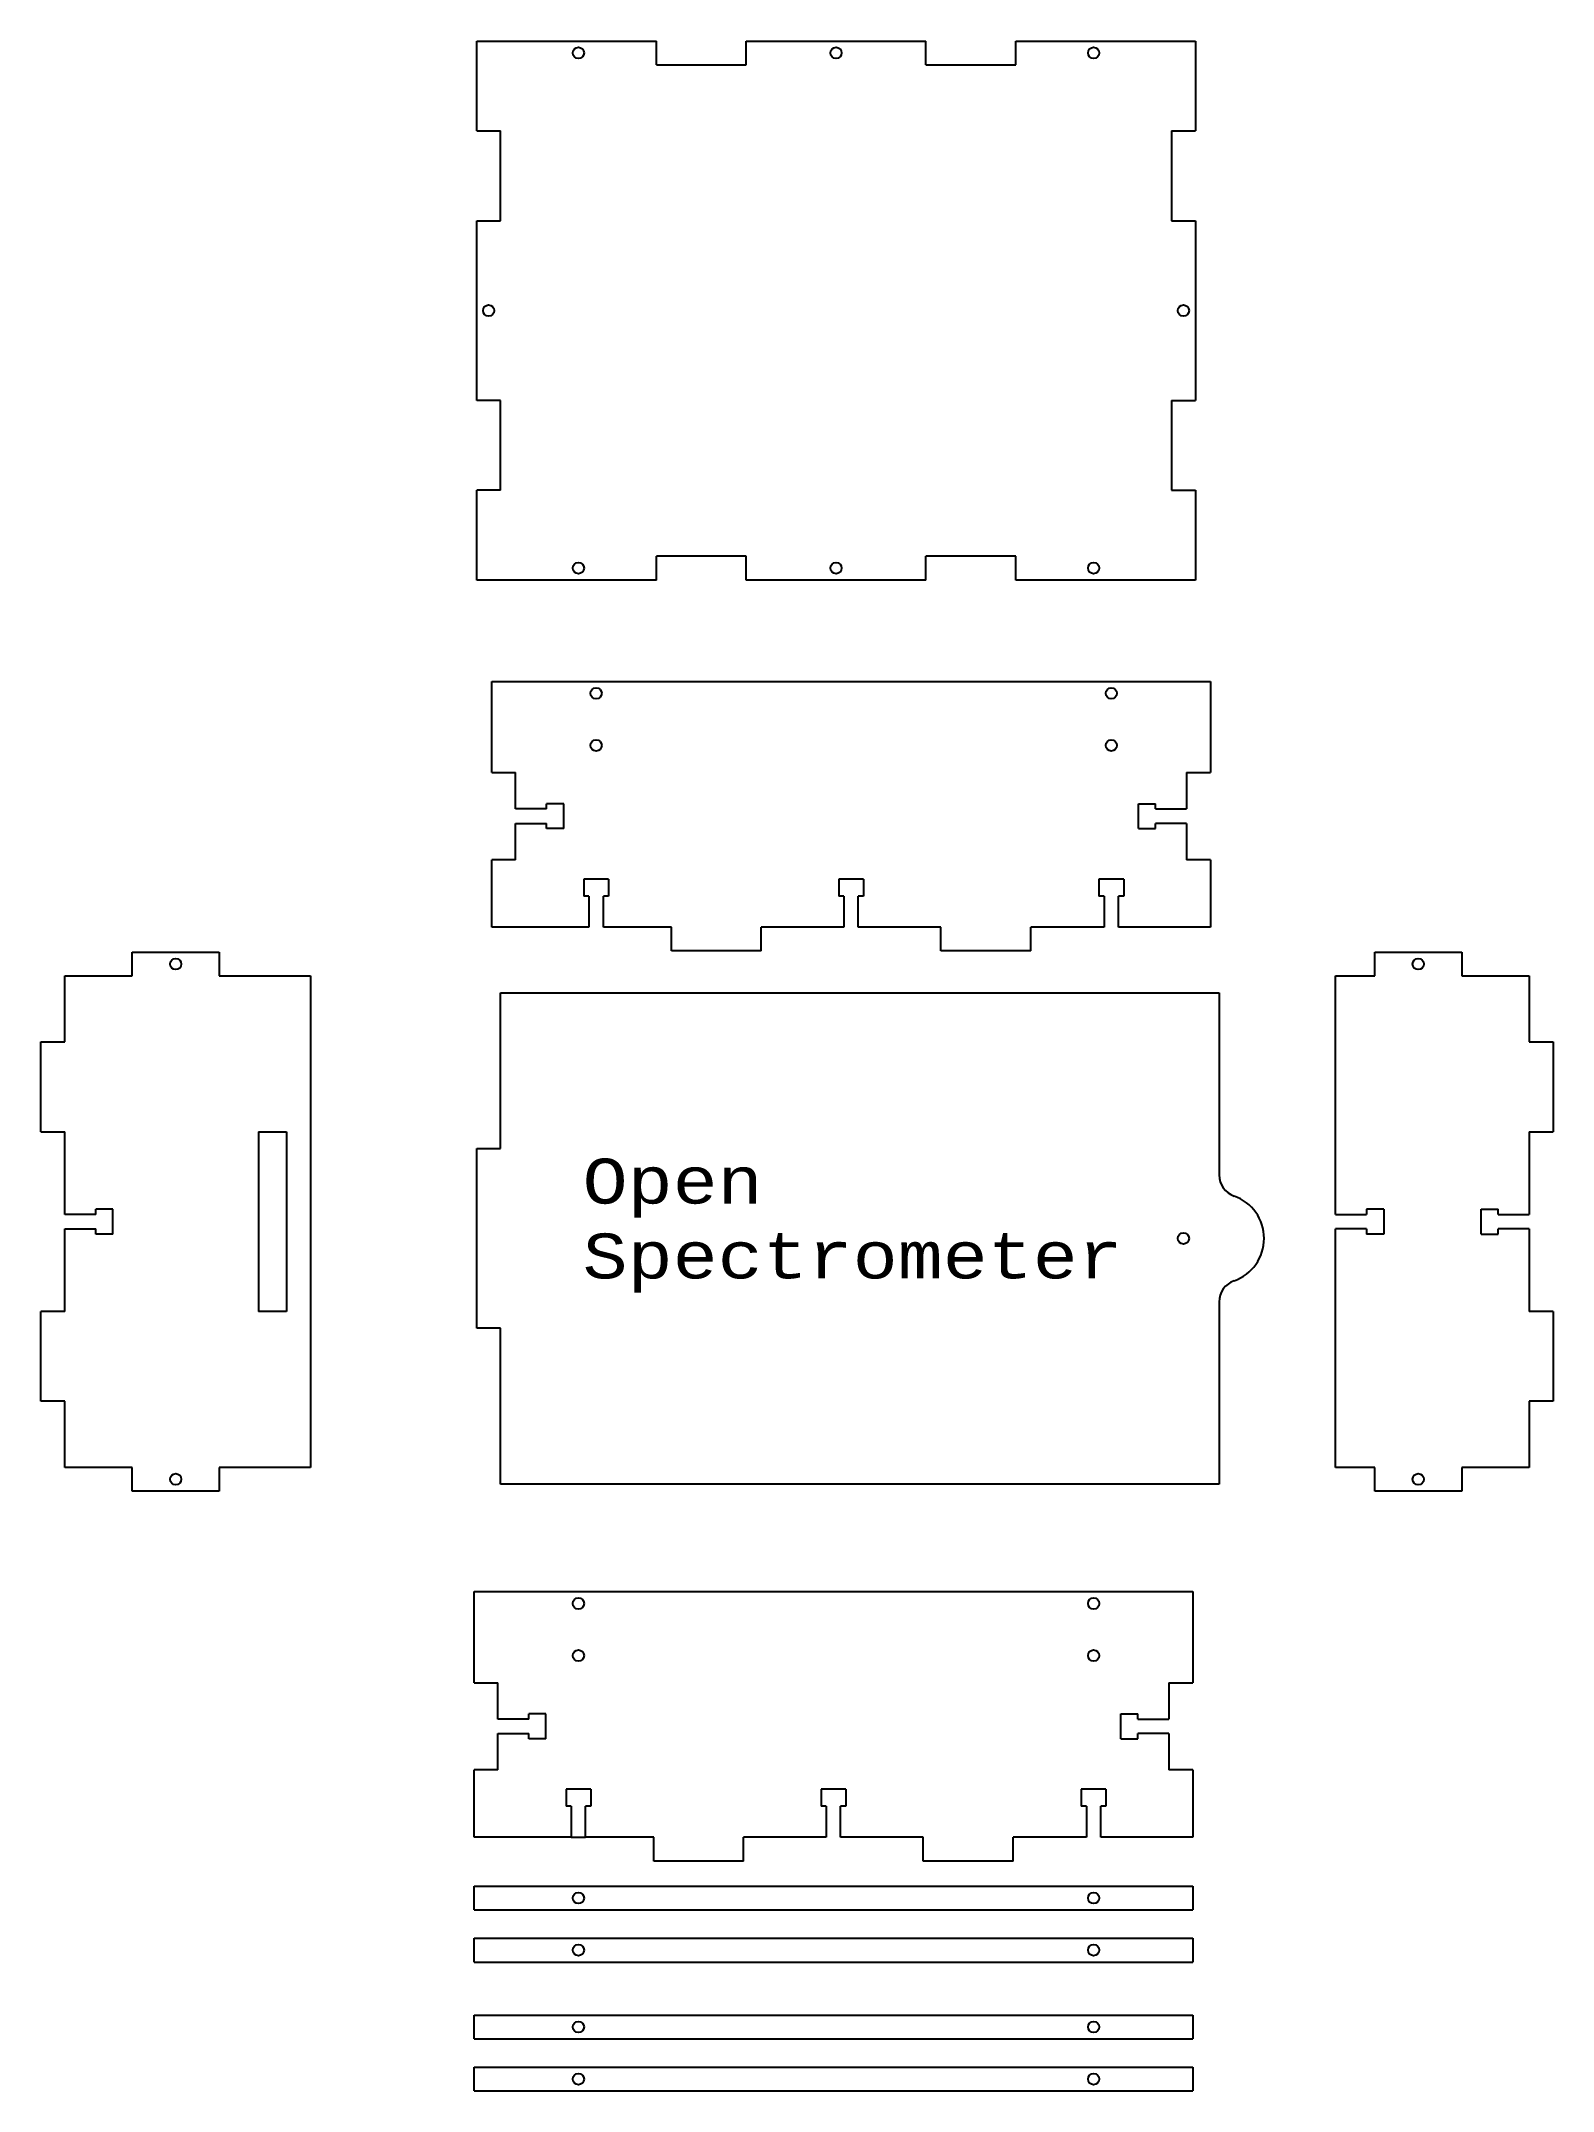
# Model space of a CAD drawing. Header units: centimetres. Extents: x 15.9 to 49.6, y -4.3 to 41.4.
import ezdxf

# ---------------------------------------------------------------- set-up
doc = ezdxf.new("R2010")
doc.units = ezdxf.units.CM

msp = doc.modelspace()

# ---------------------------------------------------------------- linework, layer by layer
for p, q in [((25.627, 41.359), (29.627, 41.359)), ((25.627, 39.359), (25.627, 41.359)), ((29.627, 40.829), (29.627, 41.359)), ((31.627, 40.829), (31.627, 41.359)), ((31.627, 41.359), (35.627, 41.359)), ((35.627, 40.829), (35.627, 41.359)), ((37.627, 40.829), (37.627, 41.359)), ((37.627, 41.359), (41.627, 41.359)), ((41.627, 41.359), (41.627, 39.359)), ((29.627, 40.829), (31.627, 40.829)), ((35.627, 40.829), (37.627, 40.829)), ((25.627, 39.359), (26.157, 39.359)), ((26.157, 37.359), (26.157, 39.359)), ((41.097, 39.359), (41.627, 39.359)), ((41.097, 39.359), (41.097, 37.359)), ((25.627, 37.359), (26.157, 37.359)), ((25.627, 33.359), (25.627, 37.359)), ((41.097, 37.359), (41.627, 37.359)), ((41.627, 37.359), (41.627, 33.359)), ((26.157, 33.359), (25.627, 33.359)), ((26.157, 31.359), (26.157, 33.359)), ((41.097, 33.359), (41.627, 33.359)), ((41.097, 33.359), (41.097, 31.359)), ((26.157, 31.359), (25.627, 31.359)), ((25.627, 29.359), (25.627, 31.359)), ((41.097, 31.359), (41.627, 31.359)), ((41.627, 31.359), (41.627, 29.359)), ((29.627, 29.359), (29.627, 29.889)), ((31.627, 29.889), (29.627, 29.889)), ((31.627, 29.359), (31.627, 29.889)), ((35.627, 29.359), (35.627, 29.889)), ((37.627, 29.889), (35.627, 29.889)), ((37.627, 29.359), (37.627, 29.889)), ((29.627, 29.359), (25.627, 29.359)), ((35.627, 29.359), (31.627, 29.359)), ((41.627, 29.359), (37.627, 29.359)), ((25.963, 27.102), (41.963, 27.102)), ((25.963, 25.072), (25.963, 27.102)), ((29.963, 27.102), (31.963, 27.102)), ((35.963, 27.102), (37.963, 27.102)), ((41.963, 27.102), (41.963, 25.072)), ((25.963, 25.072), (26.493, 25.072)), ((26.493, 24.262), (26.493, 25.072)), ((41.433, 25.072), (41.433, 24.262)), ((41.433, 25.072), (41.963, 25.072)), ((27.183, 24.262), (26.493, 24.262)), ((27.183, 24.262), (26.493, 24.262)), ((27.563, 24.377), (27.183, 24.377)), ((27.183, 24.262), (27.183, 24.377)), ((27.183, 24.262), (27.183, 24.377)), ((27.563, 24.377), (27.183, 24.377)), ((27.563, 23.827), (27.563, 24.377)), ((27.563, 23.827), (27.563, 24.377)), ((40.363, 24.377), (40.743, 24.377)), ((40.363, 23.827), (40.363, 24.377)), ((40.363, 23.827), (40.363, 24.377)), ((40.363, 24.377), (40.743, 24.377)), ((40.743, 24.262), (40.743, 24.377)), ((40.743, 24.262), (40.743, 24.377)), ((40.743, 24.262), (41.433, 24.262)), ((40.743, 24.262), (41.433, 24.262)), ((26.493, 23.132), (26.493, 23.942)), ((26.493, 23.942), (27.183, 23.942)), ((26.493, 23.942), (27.183, 23.942)), ((27.183, 23.827), (27.183, 23.942)), ((27.183, 23.827), (27.183, 23.942)), ((27.563, 23.827), (27.183, 23.827)), ((27.563, 23.827), (27.183, 23.827)), ((40.363, 23.827), (40.743, 23.827)), ((40.363, 23.827), (40.743, 23.827)), ((40.743, 23.827), (40.743, 23.942)), ((41.433, 23.942), (40.743, 23.942)), ((41.433, 23.942), (40.743, 23.942)), ((40.743, 23.827), (40.743, 23.942)), ((41.433, 23.942), (41.433, 23.132)), ((26.493, 23.132), (25.963, 23.132)), ((25.963, 21.632), (25.963, 23.132)), ((41.963, 23.132), (41.433, 23.132)), ((41.963, 23.132), (41.963, 21.632)), ((28.011, 22.702), (28.011, 22.322)), ((28.561, 22.702), (28.011, 22.702)), ((28.561, 22.702), (28.011, 22.702)), ((28.011, 22.702), (28.011, 22.322)), ((28.561, 22.702), (28.561, 22.322)), ((28.561, 22.702), (28.561, 22.322)), ((33.688, 22.702), (33.688, 22.322)), ((34.238, 22.702), (33.688, 22.702)), ((34.238, 22.702), (33.688, 22.702)), ((33.688, 22.702), (33.688, 22.322)), ((34.238, 22.702), (34.238, 22.322)), ((34.238, 22.702), (34.238, 22.322)), ((39.481, 22.702), (39.481, 22.322)), ((40.031, 22.702), (39.481, 22.702)), ((40.031, 22.702), (39.481, 22.702)), ((39.481, 22.702), (39.481, 22.322)), ((40.031, 22.702), (40.031, 22.322)), ((40.031, 22.702), (40.031, 22.322)), ((28.126, 22.322), (28.011, 22.322)), ((28.126, 22.322), (28.011, 22.322)), ((28.126, 22.322), (28.126, 21.632)), ((28.126, 22.322), (28.126, 21.632)), ((28.561, 22.322), (28.446, 22.322)), ((28.446, 21.632), (28.446, 22.322)), ((28.446, 21.632), (28.446, 22.322)), ((28.561, 22.322), (28.446, 22.322)), ((33.803, 22.322), (33.688, 22.322)), ((33.803, 22.322), (33.688, 22.322)), ((33.803, 22.322), (33.803, 21.632)), ((33.803, 22.322), (33.803, 21.632)), ((34.238, 22.322), (34.123, 22.322)), ((34.123, 21.632), (34.123, 22.322)), ((34.123, 21.632), (34.123, 22.322)), ((34.238, 22.322), (34.123, 22.322)), ((39.596, 22.322), (39.481, 22.322)), ((39.596, 22.322), (39.481, 22.322)), ((39.596, 22.322), (39.596, 21.632)), ((39.596, 22.322), (39.596, 21.632)), ((40.031, 22.322), (39.916, 22.322)), ((39.916, 21.632), (39.916, 22.322)), ((39.916, 21.632), (39.916, 22.322)), ((40.031, 22.322), (39.916, 22.322)), ((28.126, 21.632), (25.963, 21.632)), ((29.963, 21.632), (28.446, 21.632)), ((29.963, 21.102), (29.963, 21.632)), ((33.803, 21.632), (31.963, 21.632)), ((31.963, 21.102), (31.963, 21.632)), ((35.963, 21.632), (34.123, 21.632)), ((35.963, 21.102), (35.963, 21.632)), ((39.596, 21.632), (37.963, 21.632)), ((37.963, 21.102), (37.963, 21.632)), ((41.963, 21.632), (39.916, 21.632)), ((17.955, 21.075), (19.895, 21.075)), ((17.955, 20.545), (17.955, 21.075)), ((19.895, 21.075), (19.895, 20.545)), ((31.963, 21.102), (29.963, 21.102)), ((37.963, 21.102), (35.963, 21.102)), ((45.62, 21.075), (47.56, 21.075)), ((45.62, 20.545), (45.62, 21.075)), ((47.56, 21.075), (47.56, 20.545)), ((16.455, 20.545), (17.955, 20.545)), ((16.455, 19.075), (16.455, 20.545)), ((19.895, 20.545), (21.925, 20.545)), ((21.925, 20.545), (21.925, 17.075)), ((44.75, 20.545), (45.62, 20.545)), ((44.75, 15.235), (44.75, 20.545)), ((47.56, 20.545), (49.06, 20.545)), ((49.06, 20.545), (49.06, 19.075)), ((26.157, 20.172), (42.157, 20.172)), ((26.157, 16.702), (26.157, 20.172)), ((42.157, 20.172), (42.157, 16.117)), ((15.925, 19.075), (16.455, 19.075)), ((15.925, 17.075), (15.925, 19.075)), ((49.06, 19.075), (49.59, 19.075)), ((49.59, 19.075), (49.59, 17.075)), ((15.925, 17.075), (16.455, 17.075)), ((16.455, 15.235), (16.455, 17.075)), ((20.765, 17.075), (21.395, 17.075)), ((20.765, 17.075), (20.765, 13.075)), ((21.395, 17.075), (21.395, 13.075)), ((21.925, 17.075), (21.925, 13.075)), ((49.06, 17.075), (49.59, 17.075)), ((49.06, 17.075), (49.06, 15.235)), ((25.627, 16.702), (26.157, 16.702)), ((25.627, 12.702), (25.627, 16.702)), ((17.145, 15.235), (16.455, 15.235)), ((17.145, 15.235), (16.455, 15.235)), ((17.525, 15.35), (17.145, 15.35)), ((17.145, 15.235), (17.145, 15.35)), ((17.145, 15.235), (17.145, 15.35)), ((17.525, 15.35), (17.145, 15.35)), ((17.525, 14.8), (17.525, 15.35)), ((17.525, 14.8), (17.525, 15.35)), ((44.75, 15.235), (45.44, 15.235)), ((44.75, 15.235), (45.44, 15.235)), ((45.82, 15.35), (45.44, 15.35)), ((45.44, 15.35), (45.44, 15.235)), ((45.44, 15.35), (45.44, 15.235)), ((45.82, 15.35), (45.44, 15.35)), ((45.82, 15.35), (45.82, 14.8)), ((45.82, 15.35), (45.82, 14.8)), ((47.99, 15.35), (48.37, 15.35)), ((47.99, 14.8), (47.99, 15.35)), ((47.99, 14.8), (47.99, 15.35)), ((47.99, 15.35), (48.37, 15.35)), ((48.37, 15.235), (48.37, 15.35)), ((48.37, 15.235), (48.37, 15.35)), ((48.37, 15.235), (49.06, 15.235)), ((48.37, 15.235), (49.06, 15.235)), ((16.455, 13.075), (16.455, 14.915)), ((16.455, 14.915), (17.145, 14.915)), ((16.455, 14.915), (17.145, 14.915)), ((17.145, 14.8), (17.145, 14.915)), ((17.145, 14.8), (17.145, 14.915)), ((17.525, 14.8), (17.145, 14.8)), ((17.525, 14.8), (17.145, 14.8)), ((44.75, 9.605), (44.75, 14.915)), ((45.44, 14.915), (44.75, 14.915)), ((45.44, 14.915), (44.75, 14.915)), ((45.44, 14.915), (45.44, 14.8)), ((45.44, 14.915), (45.44, 14.8)), ((45.82, 14.8), (45.44, 14.8)), ((45.82, 14.8), (45.44, 14.8)), ((47.99, 14.8), (48.37, 14.8)), ((47.99, 14.8), (48.37, 14.8)), ((48.37, 14.8), (48.37, 14.915)), ((49.06, 14.915), (48.37, 14.915)), ((49.06, 14.915), (48.37, 14.915)), ((48.37, 14.8), (48.37, 14.915)), ((49.06, 14.915), (49.06, 13.075)), ((42.157, 13.288), (42.157, 9.232)), ((16.455, 13.075), (15.925, 13.075)), ((15.925, 11.075), (15.925, 13.075)), ((21.395, 13.075), (20.765, 13.075)), ((21.925, 13.075), (21.925, 9.605)), ((49.59, 13.075), (49.06, 13.075)), ((49.59, 13.075), (49.59, 11.075)), ((26.157, 12.702), (25.627, 12.702)), ((26.157, 9.232), (26.157, 12.702)), ((16.455, 11.075), (15.925, 11.075)), ((16.455, 9.605), (16.455, 11.075)), ((49.59, 11.075), (49.06, 11.075)), ((49.06, 11.075), (49.06, 9.605)), ((17.955, 9.605), (16.455, 9.605)), ((17.955, 9.075), (17.955, 9.605)), ((21.925, 9.605), (19.895, 9.605)), ((19.895, 9.605), (19.895, 9.075)), ((45.62, 9.605), (44.75, 9.605)), ((45.62, 9.075), (45.62, 9.605)), ((49.06, 9.605), (47.56, 9.605)), ((47.56, 9.605), (47.56, 9.075)), ((42.157, 9.232), (26.157, 9.232)), ((19.895, 9.075), (17.955, 9.075)), ((47.56, 9.075), (45.62, 9.075)), ((25.569, 4.809), (25.569, 6.839)), ((25.569, 6.839), (41.569, 6.839)), ((29.569, 6.839), (31.569, 6.839)), ((35.569, 6.839), (37.569, 6.839)), ((41.569, 6.839), (41.569, 4.809)), ((25.569, 4.809), (26.099, 4.809)), ((26.099, 3.999), (26.099, 4.809)), ((41.039, 4.809), (41.569, 4.809)), ((41.039, 4.809), (41.039, 3.999)), ((27.169, 4.114), (26.789, 4.114)), ((26.789, 3.999), (26.789, 4.114)), ((26.789, 3.999), (26.789, 4.114)), ((27.169, 4.114), (26.789, 4.114)), ((27.169, 3.564), (27.169, 4.114)), ((27.169, 3.564), (27.169, 4.114)), ((39.969, 4.114), (40.349, 4.114)), ((39.969, 3.564), (39.969, 4.114)), ((39.969, 3.564), (39.969, 4.114)), ((39.969, 4.114), (40.349, 4.114)), ((40.349, 3.999), (40.349, 4.114)), ((40.349, 3.999), (40.349, 4.114)), ((26.789, 3.999), (26.099, 3.999)), ((26.789, 3.999), (26.099, 3.999)), ((26.099, 3.679), (26.789, 3.679)), ((26.099, 3.679), (26.789, 3.679)), ((26.099, 2.869), (26.099, 3.679)), ((26.789, 3.564), (26.789, 3.679)), ((26.789, 3.564), (26.789, 3.679)), ((40.349, 3.999), (41.039, 3.999)), ((40.349, 3.999), (41.039, 3.999)), ((40.349, 3.564), (40.349, 3.679)), ((41.039, 3.679), (40.349, 3.679)), ((41.039, 3.679), (40.349, 3.679)), ((40.349, 3.564), (40.349, 3.679)), ((41.039, 3.679), (41.039, 2.869)), ((27.169, 3.564), (26.789, 3.564)), ((27.169, 3.564), (26.789, 3.564)), ((39.969, 3.564), (40.349, 3.564)), ((39.969, 3.564), (40.349, 3.564)), ((25.569, 1.369), (25.569, 2.869)), ((26.099, 2.869), (25.569, 2.869)), ((41.569, 2.869), (41.039, 2.869)), ((41.569, 2.869), (41.569, 1.369)), ((27.617, 2.439), (27.617, 2.059)), ((28.167, 2.439), (27.617, 2.439)), ((28.167, 2.439), (27.617, 2.439)), ((27.617, 2.439), (27.617, 2.059)), ((28.167, 2.439), (28.167, 2.059)), ((28.167, 2.439), (28.167, 2.059)), ((33.294, 2.439), (33.294, 2.059)), ((33.844, 2.439), (33.294, 2.439)), ((33.844, 2.439), (33.294, 2.439)), ((33.294, 2.439), (33.294, 2.059)), ((33.844, 2.439), (33.844, 2.059)), ((33.844, 2.439), (33.844, 2.059)), ((39.087, 2.439), (39.087, 2.059)), ((39.637, 2.439), (39.087, 2.439)), ((39.637, 2.439), (39.087, 2.439)), ((39.087, 2.439), (39.087, 2.059)), ((39.637, 2.439), (39.637, 2.059)), ((39.637, 2.439), (39.637, 2.059)), ((27.732, 2.059), (27.617, 2.059)), ((27.732, 2.059), (27.617, 2.059)), ((27.732, 2.059), (27.732, 1.369)), ((27.732, 2.059), (27.732, 1.369)), ((28.167, 2.059), (28.052, 2.059)), ((28.052, 1.369), (28.052, 2.059)), ((28.052, 1.369), (28.052, 2.059)), ((28.167, 2.059), (28.052, 2.059)), ((33.409, 2.059), (33.294, 2.059)), ((33.409, 2.059), (33.294, 2.059)), ((33.409, 2.059), (33.409, 1.369)), ((33.409, 2.059), (33.409, 1.369)), ((33.844, 2.059), (33.729, 2.059)), ((33.729, 1.369), (33.729, 2.059)), ((33.729, 1.369), (33.729, 2.059)), ((33.844, 2.059), (33.729, 2.059)), ((39.202, 2.059), (39.087, 2.059)), ((39.202, 2.059), (39.087, 2.059)), ((39.202, 2.059), (39.202, 1.369)), ((39.202, 2.059), (39.202, 1.369)), ((39.637, 2.059), (39.522, 2.059)), ((39.522, 1.369), (39.522, 2.059)), ((39.522, 1.369), (39.522, 2.059)), ((39.637, 2.059), (39.522, 2.059)), ((27.732, 1.369), (25.569, 1.369)), ((27.732, 1.369), (28.052, 1.369)), ((29.569, 1.369), (28.052, 1.369)), ((29.569, 0.839), (29.569, 1.369)), ((31.569, 0.839), (31.569, 1.369)), ((33.409, 1.369), (31.569, 1.369)), ((35.569, 1.369), (33.729, 1.369)), ((35.569, 0.839), (35.569, 1.369)), ((37.569, 0.839), (37.569, 1.369)), ((39.202, 1.369), (37.569, 1.369)), ((41.569, 1.369), (39.522, 1.369)), ((31.569, 0.839), (29.569, 0.839)), ((37.569, 0.839), (35.569, 0.839)), ((25.569, 0.282), (41.569, 0.282)), ((25.569, -0.248), (25.569, 0.282)), ((29.569, 0.282), (31.569, 0.282)), ((35.569, 0.282), (37.569, 0.282)), ((41.569, 0.282), (41.569, -0.248)), ((25.569, -0.248), (27.732, -0.248)), ((25.569, -0.248), (41.569, -0.248)), ((28.052, -0.248), (29.569, -0.248)), ((31.569, -0.248), (33.409, -0.248)), ((33.729, -0.248), (35.569, -0.248)), ((37.569, -0.248), (39.202, -0.248)), ((39.522, -0.248), (41.569, -0.248)), ((25.569, -1.408), (25.569, -0.878)), ((25.569, -0.878), (41.569, -0.878)), ((41.569, -0.878), (41.569, -1.408)), ((25.569, -1.408), (41.569, -1.408)), ((25.569, -1.408), (41.569, -1.408)), ((25.569, -2.589), (41.569, -2.589)), ((25.569, -3.119), (25.569, -2.589)), ((29.569, -2.589), (31.569, -2.589)), ((35.569, -2.589), (37.569, -2.589)), ((41.569, -2.589), (41.569, -3.119)), ((25.569, -3.119), (27.732, -3.119)), ((25.569, -3.119), (41.569, -3.119)), ((28.052, -3.119), (29.569, -3.119)), ((31.569, -3.119), (33.409, -3.119)), ((33.729, -3.119), (35.569, -3.119)), ((37.569, -3.119), (39.202, -3.119)), ((39.522, -3.119), (41.569, -3.119)), ((25.569, -4.279), (25.569, -3.749)), ((25.569, -3.749), (41.569, -3.749)), ((41.569, -3.749), (41.569, -4.279)), ((25.569, -4.279), (41.569, -4.279)), ((25.569, -4.279), (41.569, -4.279))]:
    msp.add_line(p, q)
for centre in [(27.892, 41.094), (33.627, 41.094), (39.362, 41.094), (25.892, 35.359), (41.362, 35.359), (27.892, 29.624), (33.627, 29.624), (39.362, 29.624), (28.286, 26.837), (39.756, 26.837), (28.286, 25.677), (39.756, 25.677), (18.925, 20.81), (46.59, 20.81), (41.362, 14.702), (18.925, 9.34), (46.59, 9.34), (27.892, 6.574), (39.362, 6.574), (27.892, 5.414), (39.362, 5.414), (27.892, 0.017), (39.362, 0.017), (27.892, -1.143), (39.362, -1.143), (27.892, -2.854), (39.362, -2.854), (27.892, -4.014), (39.362, -4.014)]:
    msp.add_circle(centre, 0.125)
for centre, radius, start, end in [((42.657, 16.117), 0.5, 180, 250.5288), ((42.157, 14.702), 1, 289.4712, 70.5288), ((42.657, 13.288), 0.5, 109.4712, 180)]:
    msp.add_arc(centre, radius, start, end)

# ---------------------------------------------------------------- texts
at = {"insert": (27.985, 16.478), "char_height": 1, "width": 13.05839, "attachment_point": 1}
msp.add_mtext('{\\fCourier New|b0|i0|c0|p34;Open\\PSpectrometer}', dxfattribs=at)

doc.saveas('drawing.dxf')
